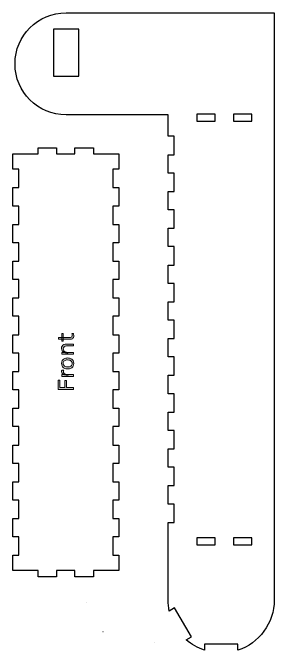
# Model space of a CAD drawing. Header units: centimetres. Extents: x -7.9 to 49.8, y -15.5 to 41.6.
# Drawn here: x 13.42 to 26.23, y 10.29 to 41.5 of the extents above; entities that cross this region are included whole.
import ezdxf

# ---------------------------------------------------------------- set-up
doc = ezdxf.new("R2010")
doc.units = ezdxf.units.CM
doc.header["$MEASUREMENT"] = 0
doc.layers.add('Layer 1', color=7, linetype='Continuous', lineweight=0)

# ---------------------------------------------------------------- blocks, each defined once
blk = doc.blocks.new('Block_0')
at = {"layer": 'Layer 1', "color": 1, "lineweight": 25, "true_color": 0xff0000}
blk.add_lwpolyline([(19.878, 38.361)], dxfattribs=at)
for points, knots in [([(16.028, 41.501), (14.647, 41.501), (13.528, 40.381), (13.528, 39.001), (13.528, 37.62), (14.647, 36.501), (16.028, 36.501), (16.028, 36.501), (21.028, 36.501), (21.028, 36.501), (21.028, 36.501), (21.028, 35.451), (21.028, 35.451), (21.028, 35.451), (21.328, 35.451), (21.328, 35.451), (21.328, 35.451), (21.328, 34.551), (21.328, 34.551), (21.328, 34.551), (21.028, 34.551), (21.028, 34.551), (21.028, 34.551), (21.028, 33.651), (21.028, 33.651), (21.028, 33.651), (21.328, 33.651), (21.328, 33.651), (21.328, 33.651), (21.328, 32.751), (21.328, 32.751), (21.328, 32.751), (21.028, 32.751), (21.028, 32.751), (21.028, 32.751), (21.028, 31.851), (21.028, 31.851), (21.028, 31.851), (21.328, 31.851), (21.328, 31.851), (21.328, 31.851), (21.328, 30.951), (21.328, 30.951), (21.328, 30.951), (21.028, 30.951), (21.028, 30.951), (21.028, 30.951), (21.028, 30.051), (21.028, 30.051), (21.028, 30.051), (21.328, 30.051), (21.328, 30.051), (21.328, 30.051), (21.328, 29.151), (21.328, 29.151), (21.328, 29.151), (21.028, 29.151), (21.028, 29.151), (21.028, 29.151), (21.028, 28.251), (21.028, 28.251), (21.028, 28.251), (21.328, 28.251), (21.328, 28.251), (21.328, 28.251), (21.328, 27.351), (21.328, 27.351), (21.328, 27.351), (21.028, 27.351), (21.028, 27.351), (21.028, 27.351), (21.028, 26.451), (21.028, 26.451), (21.028, 26.451), (21.328, 26.451), (21.328, 26.451), (21.328, 26.451), (21.328, 25.551), (21.328, 25.551), (21.328, 25.551), (21.028, 25.551), (21.028, 25.551), (21.028, 25.551), (21.028, 24.651), (21.028, 24.651), (21.028, 24.651), (21.328, 24.651), (21.328, 24.651), (21.328, 24.651), (21.328, 23.751), (21.328, 23.751), (21.328, 23.751), (21.028, 23.751), (21.028, 23.751), (21.028, 23.751), (21.028, 22.851), (21.028, 22.851), (21.028, 22.851), (21.328, 22.851), (21.328, 22.851), (21.328, 22.851), (21.328, 21.951), (21.328, 21.951), (21.328, 21.951), (21.028, 21.951), (21.028, 21.951), (21.028, 21.951), (21.028, 21.051), (21.028, 21.051), (21.028, 21.051), (21.328, 21.051), (21.328, 21.051), (21.328, 21.051), (21.328, 20.151), (21.328, 20.151), (21.328, 20.151), (21.028, 20.151), (21.028, 20.151), (21.028, 20.151), (21.028, 19.251), (21.028, 19.251), (21.028, 19.251), (21.328, 19.251), (21.328, 19.251), (21.328, 19.251), (21.328, 18.351), (21.328, 18.351), (21.328, 18.351), (21.028, 18.351), (21.028, 18.351), (21.028, 18.351), (21.028, 17.451), (21.028, 17.451), (21.028, 17.451), (21.328, 17.451), (21.328, 17.451), (21.328, 17.451), (21.328, 16.551), (21.328, 16.551), (21.328, 16.551), (21.028, 16.551), (21.028, 16.551), (21.028, 16.551), (21.028, 12.762), (21.028, 12.762), (21.028, 12.573), (21.048, 12.389), (21.086, 12.211), (21.086, 12.211), (21.345, 12.363), (21.345, 12.363), (21.345, 12.363), (22.176, 10.954), (22.176, 10.954), (22.176, 10.954), (21.919, 10.802), (21.919, 10.802), (22.175, 10.578), (22.477, 10.404), (22.808, 10.294), (22.808, 10.294), (22.808, 10.592), (22.808, 10.592), (22.808, 10.592), (24.444, 10.592), (24.444, 10.592), (24.444, 10.592), (24.444, 10.293), (24.444, 10.293), (25.48, 10.635), (26.228, 11.611), (26.228, 12.762), (26.228, 12.762), (26.228, 41.501), (26.228, 41.501), (26.228, 41.501), (16.028, 41.501), (16.028, 41.501)], [0, 0, 0, 0, 1, 1, 1, 2, 2, 2, 3, 3, 3, 4, 4, 4, 5, 5, 5, 6, 6, 6, 7, 7, 7, 8, 8, 8, 9, 9, 9, 10, 10, 10, 11, 11, 11, 12, 12, 12, 13, 13, 13, 14, 14, 14, 15, 15, 15, 16, 16, 16, 17, 17, 17, 18, 18, 18, 19, 19, 19, 20, 20, 20, 21, 21, 21, 22, 22, 22, 23, 23, 23, 24, 24, 24, 25, 25, 25, 26, 26, 26, 27, 27, 27, 28, 28, 28, 29, 29, 29, 30, 30, 30, 31, 31, 31, 32, 32, 32, 33, 33, 33, 34, 34, 34, 35, 35, 35, 36, 36, 36, 37, 37, 37, 38, 38, 38, 39, 39, 39, 40, 40, 40, 41, 41, 41, 42, 42, 42, 43, 43, 43, 44, 44, 44, 45, 45, 45, 46, 46, 46, 47, 47, 47, 48, 48, 48, 49, 49, 49, 50, 50, 50, 51, 51, 51, 52, 52, 52, 53, 53, 53, 54, 54, 54, 55, 55, 55, 56, 56, 56, 57, 57, 57, 58, 58, 58, 59, 59, 59, 59]), ([(16.648, 38.394), (16.648, 38.394), (15.408, 38.394), (15.408, 38.394), (15.408, 38.394), (15.408, 40.694), (15.408, 40.694), (15.408, 40.694), (16.648, 40.694), (16.648, 40.694), (16.648, 40.694), (16.648, 38.394), (16.648, 38.394)], [0, 0, 0, 0, 1, 1, 1, 2, 2, 2, 3, 3, 3, 4, 4, 4, 4]), ([(23.328, 36.201), (23.328, 36.201), (22.428, 36.201), (22.428, 36.201), (22.428, 36.201), (22.428, 36.543), (22.428, 36.543), (22.428, 36.543), (23.328, 36.543), (23.328, 36.543), (23.328, 36.543), (23.328, 36.201), (23.328, 36.201)], [0, 0, 0, 0, 1, 1, 1, 2, 2, 2, 3, 3, 3, 4, 4, 4, 4]), ([(25.128, 36.201), (25.128, 36.201), (24.228, 36.201), (24.228, 36.201), (24.228, 36.201), (24.228, 36.543), (24.228, 36.543), (24.228, 36.543), (25.128, 36.543), (25.128, 36.543), (25.128, 36.543), (25.128, 36.201), (25.128, 36.201)], [0, 0, 0, 0, 1, 1, 1, 2, 2, 2, 3, 3, 3, 4, 4, 4, 4]), ([(23.328, 15.459), (23.328, 15.459), (22.428, 15.459), (22.428, 15.459), (22.428, 15.459), (22.428, 15.801), (22.428, 15.801), (22.428, 15.801), (23.328, 15.801), (23.328, 15.801), (23.328, 15.801), (23.328, 15.459), (23.328, 15.459)], [0, 0, 0, 0, 1, 1, 1, 2, 2, 2, 3, 3, 3, 4, 4, 4, 4]), ([(25.128, 15.459), (25.128, 15.459), (24.228, 15.459), (24.228, 15.459), (24.228, 15.459), (24.228, 15.801), (24.228, 15.801), (24.228, 15.801), (25.128, 15.801), (25.128, 15.801), (25.128, 15.801), (25.128, 15.459), (25.128, 15.459)], [0, 0, 0, 0, 1, 1, 1, 2, 2, 2, 3, 3, 3, 4, 4, 4, 4])]:
    blk.add_open_spline(points, degree=3, knots=knots, dxfattribs=at)
blk = doc.blocks.new('Block_8')
at = {"layer": 'Layer 1', "true_color": 0x000000, "transparency": 33554687}
h = blk.add_hatch(color=18, dxfattribs=at)
h.dxf.hatch_style = 2
edge = h.paths.add_edge_path()
edge.add_spline(control_points=[(15.885, 25.792), (15.885, 25.792), (15.885, 25.426), (15.885, 25.426), (15.885, 25.426), (15.821, 25.426), (15.821, 25.426), (15.821, 25.426), (15.821, 25.792), (15.821, 25.792), (15.821, 25.792), (15.885, 25.792), (15.885, 25.792)], knot_values=[0, 0, 0, 0, 1, 1, 1, 2, 2, 2, 3, 3, 3, 4, 4, 4, 4], degree=3, periodic=0)
edge = h.paths.add_edge_path()
edge.add_spline(control_points=[(16.409, 25.683), (16.409, 25.683), (16.409, 25.683), (16.409, 25.683), (16.409, 25.652), (16.403, 25.624), (16.391, 25.599), (16.379, 25.574), (16.361, 25.554), (16.337, 25.54), (16.313, 25.526), (16.283, 25.518), (16.247, 25.518), (16.247, 25.518), (16.247, 25.518), (16.247, 25.518), (16.247, 25.518), (15.661, 25.518), (15.661, 25.518), (15.661, 25.518), (15.661, 25.611), (15.661, 25.611), (15.661, 25.611), (16.244, 25.611), (16.244, 25.611), (16.303, 25.611), (16.333, 25.638), (16.333, 25.694), (16.333, 25.694), (16.333, 25.694), (16.333, 25.694), (16.333, 25.71), (16.331, 25.726), (16.328, 25.741), (16.324, 25.757), (16.319, 25.774), (16.311, 25.793), (16.311, 25.793), (16.311, 25.793), (16.311, 25.793), (16.311, 25.793), (16.379, 25.806), (16.379, 25.806), (16.387, 25.786), (16.395, 25.766), (16.4, 25.746), (16.406, 25.725), (16.409, 25.704), (16.409, 25.683)], knot_values=[0, 0, 0, 0, 1, 1, 1, 2, 2, 2, 3, 3, 3, 4, 4, 4, 5, 5, 5, 6, 6, 6, 7, 7, 7, 8, 8, 8, 9, 9, 9, 10, 10, 10, 11, 11, 11, 12, 12, 12, 13, 13, 13, 14, 14, 14, 15, 15, 15, 16, 16, 16, 16], degree=3, periodic=0)
edge = h.paths.add_edge_path()
edge.add_spline(control_points=[(16.394, 24.876), (16.394, 24.876), (16.394, 24.782), (16.394, 24.782), (16.394, 24.782), (15.821, 24.782), (15.821, 24.782), (15.821, 24.782), (15.821, 24.863), (15.821, 24.863), (15.821, 24.863), (15.953, 24.876), (15.953, 24.876), (15.953, 24.876), (16.394, 24.876), (16.394, 24.876)], knot_values=[0, 0, 0, 0, 1, 1, 1, 2, 2, 2, 3, 3, 3, 4, 4, 4, 5, 5, 5, 5], degree=3, periodic=0)
edge = h.paths.add_edge_path()
edge.add_spline(control_points=[(16.394, 25.283), (16.394, 25.283), (16.394, 25.19), (16.394, 25.19), (16.394, 25.19), (16.057, 25.19), (16.057, 25.19), (16.002, 25.19), (15.96, 25.177), (15.932, 25.151), (15.903, 25.125), (15.889, 25.089), (15.889, 25.044), (15.889, 25.044), (15.889, 25.044), (15.889, 25.044), (15.889, 25.009), (15.898, 24.98), (15.917, 24.954), (15.936, 24.929), (15.963, 24.91), (15.998, 24.896), (16.033, 24.883), (16.075, 24.876), (16.123, 24.876), (16.123, 24.876), (16.123, 24.876), (16.123, 24.876), (16.123, 24.876), (16.123, 24.84), (16.123, 24.84), (16.056, 24.84), (15.999, 24.849), (15.952, 24.866), (15.905, 24.884), (15.869, 24.91), (15.844, 24.943), (15.819, 24.977), (15.806, 25.018), (15.806, 25.067), (15.806, 25.067), (15.806, 25.067), (15.806, 25.067), (15.806, 25.112), (15.816, 25.151), (15.836, 25.183), (15.857, 25.215), (15.886, 25.24), (15.923, 25.257), (15.961, 25.274), (16.005, 25.283), (16.057, 25.283), (16.057, 25.283), (16.057, 25.283), (16.057, 25.283), (16.057, 25.283), (16.394, 25.283), (16.394, 25.283)], knot_values=[0, 0, 0, 0, 1, 1, 1, 2, 2, 2, 3, 3, 3, 4, 4, 4, 5, 5, 5, 6, 6, 6, 7, 7, 7, 8, 8, 8, 9, 9, 9, 10, 10, 10, 11, 11, 11, 12, 12, 12, 13, 13, 13, 14, 14, 14, 15, 15, 15, 16, 16, 16, 17, 17, 17, 18, 18, 18, 19, 19, 19, 19], degree=3, periodic=0)
edge = h.paths.add_edge_path()
edge.add_spline(control_points=[(16.327, 24.332), (16.327, 24.332), (16.327, 24.332), (16.327, 24.332), (16.327, 24.369), (16.318, 24.4), (16.3, 24.426), (16.282, 24.452), (16.257, 24.472), (16.224, 24.486), (16.192, 24.499), (16.153, 24.506), (16.107, 24.506), (16.107, 24.506), (16.107, 24.506), (16.107, 24.506), (16.039, 24.506), (15.985, 24.491), (15.946, 24.463), (15.906, 24.435), (15.887, 24.392), (15.887, 24.336), (15.887, 24.336), (15.887, 24.336), (15.887, 24.336), (15.887, 24.299), (15.895, 24.267), (15.913, 24.241), (15.931, 24.216), (15.956, 24.196), (15.989, 24.183), (16.022, 24.169), (16.062, 24.162), (16.107, 24.162), (16.107, 24.162), (16.107, 24.162), (16.107, 24.162), (16.175, 24.162), (16.228, 24.177), (16.268, 24.205), (16.307, 24.234), (16.327, 24.276), (16.327, 24.332)], knot_values=[0, 0, 0, 0, 1, 1, 1, 2, 2, 2, 3, 3, 3, 4, 4, 4, 5, 5, 5, 6, 6, 6, 7, 7, 7, 8, 8, 8, 9, 9, 9, 10, 10, 10, 11, 11, 11, 12, 12, 12, 13, 13, 13, 14, 14, 14, 14], degree=3, periodic=0)
edge = h.paths.add_edge_path()
edge.add_spline(control_points=[(16.409, 24.334), (16.409, 24.334), (16.409, 24.334), (16.409, 24.334), (16.409, 24.282), (16.397, 24.237), (16.374, 24.196), (16.352, 24.156), (16.318, 24.124), (16.273, 24.101), (16.228, 24.078), (16.173, 24.066), (16.107, 24.066), (16.107, 24.066), (16.107, 24.066), (16.107, 24.066), (16.041, 24.066), (15.986, 24.078), (15.941, 24.101), (15.897, 24.124), (15.863, 24.156), (15.84, 24.196), (15.818, 24.237), (15.806, 24.282), (15.806, 24.334), (15.806, 24.334), (15.806, 24.334), (15.806, 24.334), (15.806, 24.385), (15.818, 24.431), (15.84, 24.471), (15.863, 24.511), (15.897, 24.543), (15.941, 24.566), (15.986, 24.589), (16.041, 24.6), (16.107, 24.6), (16.107, 24.6), (16.107, 24.6), (16.107, 24.6), (16.173, 24.6), (16.228, 24.589), (16.273, 24.566), (16.318, 24.543), (16.352, 24.511), (16.374, 24.471), (16.397, 24.431), (16.409, 24.385), (16.409, 24.334)], knot_values=[0, 0, 0, 0, 1, 1, 1, 2, 2, 2, 3, 3, 3, 4, 4, 4, 5, 5, 5, 6, 6, 6, 7, 7, 7, 8, 8, 8, 9, 9, 9, 10, 10, 10, 11, 11, 11, 12, 12, 12, 13, 13, 13, 14, 14, 14, 15, 15, 15, 16, 16, 16, 16], degree=3, periodic=0)
edge = h.paths.add_edge_path()
edge.add_spline(control_points=[(16.135, 23.786), (16.135, 23.786), (16.135, 23.757), (16.135, 23.757), (16.062, 23.757), (16.002, 23.764), (15.953, 23.778), (15.905, 23.792), (15.869, 23.813), (15.845, 23.84), (15.822, 23.867), (15.81, 23.9), (15.81, 23.939), (15.81, 23.939), (15.81, 23.939), (15.81, 23.939), (15.81, 23.951), (15.811, 23.963), (15.812, 23.974), (15.814, 23.984), (15.817, 23.995), (15.821, 24.006), (15.821, 24.006), (15.821, 24.006), (15.821, 24.006), (15.821, 24.006), (15.913, 24), (15.913, 24), (15.909, 23.989), (15.906, 23.976), (15.904, 23.963), (15.901, 23.95), (15.9, 23.938), (15.9, 23.928), (15.9, 23.928), (15.9, 23.928), (15.9, 23.928), (15.9, 23.894), (15.909, 23.866), (15.929, 23.846), (15.948, 23.825), (15.976, 23.81), (16.011, 23.8), (16.046, 23.791), (16.087, 23.786), (16.135, 23.786), (16.135, 23.786), (16.135, 23.786), (16.135, 23.786)], knot_values=[0, 0, 0, 0, 1, 1, 1, 2, 2, 2, 3, 3, 3, 4, 4, 4, 5, 5, 5, 6, 6, 6, 7, 7, 7, 8, 8, 8, 9, 9, 9, 10, 10, 10, 11, 11, 11, 12, 12, 12, 13, 13, 13, 14, 14, 14, 15, 15, 15, 16, 16, 16, 16], degree=3, periodic=0)
edge = h.paths.add_edge_path()
edge.add_spline(control_points=[(16.394, 23.786), (16.394, 23.786), (16.394, 23.693), (16.394, 23.693), (16.394, 23.693), (15.819, 23.693), (15.819, 23.693), (15.819, 23.693), (15.819, 23.786), (15.819, 23.786), (15.819, 23.786), (16.394, 23.786), (16.394, 23.786)], knot_values=[0, 0, 0, 0, 1, 1, 1, 2, 2, 2, 3, 3, 3, 4, 4, 4, 4], degree=3, periodic=0)
edge = h.paths.add_edge_path()
edge.add_spline(control_points=[(16.394, 23.157), (16.394, 23.157), (16.394, 23.064), (16.394, 23.064), (16.394, 23.064), (15.641, 23.064), (15.641, 23.064), (15.641, 23.064), (15.641, 23.522), (15.641, 23.522), (15.641, 23.522), (15.721, 23.522), (15.721, 23.522), (15.721, 23.522), (15.721, 23.157), (15.721, 23.157), (15.721, 23.157), (15.972, 23.157), (15.972, 23.157), (15.972, 23.157), (15.972, 23.497), (15.972, 23.497), (15.972, 23.497), (16.052, 23.497), (16.052, 23.497), (16.052, 23.497), (16.052, 23.157), (16.052, 23.157), (16.052, 23.157), (16.394, 23.157), (16.394, 23.157)], knot_values=[0, 0, 0, 0, 1, 1, 1, 2, 2, 2, 3, 3, 3, 4, 4, 4, 5, 5, 5, 6, 6, 6, 7, 7, 7, 8, 8, 8, 9, 9, 9, 10, 10, 10, 10], degree=3, periodic=0)
at = {"layer": 'Layer 1', "color": 1, "lineweight": 25, "true_color": 0xff0000}
blk.add_open_spline([(13.417, 34.59), (13.417, 34.59), (13.417, 33.84), (13.417, 33.84), (13.417, 33.84), (13.717, 33.84), (13.717, 33.84), (13.717, 33.84), (13.717, 32.94), (13.717, 32.94), (13.717, 32.94), (13.417, 32.94), (13.417, 32.94), (13.417, 32.94), (13.417, 32.04), (13.417, 32.04), (13.417, 32.04), (13.717, 32.04), (13.717, 32.04), (13.717, 32.04), (13.717, 31.14), (13.717, 31.14), (13.717, 31.14), (13.417, 31.14), (13.417, 31.14), (13.417, 31.14), (13.417, 30.24), (13.417, 30.24), (13.417, 30.24), (13.717, 30.24), (13.717, 30.24), (13.717, 30.24), (13.717, 29.34), (13.717, 29.34), (13.717, 29.34), (13.417, 29.34), (13.417, 29.34), (13.417, 29.34), (13.417, 28.44), (13.417, 28.44), (13.417, 28.44), (13.717, 28.44), (13.717, 28.44), (13.717, 28.44), (13.717, 27.54), (13.717, 27.54), (13.717, 27.54), (13.417, 27.54), (13.417, 27.54), (13.417, 27.54), (13.417, 26.64), (13.417, 26.64), (13.417, 26.64), (13.717, 26.64), (13.717, 26.64), (13.717, 26.64), (13.717, 25.74), (13.717, 25.74), (13.717, 25.74), (13.417, 25.74), (13.417, 25.74), (13.417, 25.74), (13.417, 24.84), (13.417, 24.84), (13.417, 24.84), (13.717, 24.84), (13.717, 24.84), (13.717, 24.84), (13.717, 23.94), (13.717, 23.94), (13.717, 23.94), (13.417, 23.94), (13.417, 23.94), (13.417, 23.94), (13.417, 23.04), (13.417, 23.04), (13.417, 23.04), (13.717, 23.04), (13.717, 23.04), (13.717, 23.04), (13.717, 22.14), (13.717, 22.14), (13.717, 22.14), (13.417, 22.14), (13.417, 22.14), (13.417, 22.14), (13.417, 21.24), (13.417, 21.24), (13.417, 21.24), (13.717, 21.24), (13.717, 21.24), (13.717, 21.24), (13.717, 20.34), (13.717, 20.34), (13.717, 20.34), (13.417, 20.34), (13.417, 20.34), (13.417, 20.34), (13.417, 19.44), (13.417, 19.44), (13.417, 19.44), (13.717, 19.44), (13.717, 19.44), (13.717, 19.44), (13.717, 18.54), (13.717, 18.54), (13.717, 18.54), (13.417, 18.54), (13.417, 18.54), (13.417, 18.54), (13.417, 17.64), (13.417, 17.64), (13.417, 17.64), (13.717, 17.64), (13.717, 17.64), (13.717, 17.64), (13.717, 16.74), (13.717, 16.74), (13.717, 16.74), (13.417, 16.74), (13.417, 16.74), (13.417, 16.74), (13.417, 15.84), (13.417, 15.84), (13.417, 15.84), (13.717, 15.84), (13.717, 15.84), (13.717, 15.84), (13.717, 14.94), (13.717, 14.94), (13.717, 14.94), (13.417, 14.94), (13.417, 14.94), (13.417, 14.94), (13.417, 14.19), (13.417, 14.19), (13.417, 14.19), (13.717, 14.19), (13.717, 14.19), (13.717, 14.19), (14.667, 14.19), (14.667, 14.19), (14.667, 14.19), (14.667, 13.89), (14.667, 13.89), (14.667, 13.89), (15.567, 13.89), (15.567, 13.89), (15.567, 13.89), (15.567, 14.19), (15.567, 14.19), (15.567, 14.19), (16.467, 14.19), (16.467, 14.19), (16.467, 14.19), (16.467, 13.89), (16.467, 13.89), (16.467, 13.89), (17.367, 13.89), (17.367, 13.89), (17.367, 13.89), (17.367, 14.19), (17.367, 14.19), (17.367, 14.19), (18.317, 14.19), (18.317, 14.19), (18.317, 14.19), (18.617, 14.19), (18.617, 14.19), (18.617, 14.19), (18.617, 14.94), (18.617, 14.94), (18.617, 14.94), (18.317, 14.94), (18.317, 14.94), (18.317, 14.94), (18.317, 15.84), (18.317, 15.84), (18.317, 15.84), (18.617, 15.84), (18.617, 15.84), (18.617, 15.84), (18.617, 16.74), (18.617, 16.74), (18.617, 16.74), (18.317, 16.74), (18.317, 16.74), (18.317, 16.74), (18.317, 17.64), (18.317, 17.64), (18.317, 17.64), (18.617, 17.64), (18.617, 17.64), (18.617, 17.64), (18.617, 18.54), (18.617, 18.54), (18.617, 18.54), (18.317, 18.54), (18.317, 18.54), (18.317, 18.54), (18.317, 19.44), (18.317, 19.44), (18.317, 19.44), (18.617, 19.44), (18.617, 19.44), (18.617, 19.44), (18.617, 20.34), (18.617, 20.34), (18.617, 20.34), (18.317, 20.34), (18.317, 20.34), (18.317, 20.34), (18.317, 21.24), (18.317, 21.24), (18.317, 21.24), (18.617, 21.24), (18.617, 21.24), (18.617, 21.24), (18.617, 22.14), (18.617, 22.14), (18.617, 22.14), (18.317, 22.14), (18.317, 22.14), (18.317, 22.14), (18.317, 23.04), (18.317, 23.04), (18.317, 23.04), (18.617, 23.04), (18.617, 23.04), (18.617, 23.04), (18.617, 23.94), (18.617, 23.94), (18.617, 23.94), (18.317, 23.94), (18.317, 23.94), (18.317, 23.94), (18.317, 24.84), (18.317, 24.84), (18.317, 24.84), (18.617, 24.84), (18.617, 24.84), (18.617, 24.84), (18.617, 25.74), (18.617, 25.74), (18.617, 25.74), (18.317, 25.74), (18.317, 25.74), (18.317, 25.74), (18.317, 26.64), (18.317, 26.64), (18.317, 26.64), (18.617, 26.64), (18.617, 26.64), (18.617, 26.64), (18.617, 27.54), (18.617, 27.54), (18.617, 27.54), (18.317, 27.54), (18.317, 27.54), (18.317, 27.54), (18.317, 28.44), (18.317, 28.44), (18.317, 28.44), (18.617, 28.44), (18.617, 28.44), (18.617, 28.44), (18.617, 29.34), (18.617, 29.34), (18.617, 29.34), (18.317, 29.34), (18.317, 29.34), (18.317, 29.34), (18.317, 30.24), (18.317, 30.24), (18.317, 30.24), (18.617, 30.24), (18.617, 30.24), (18.617, 30.24), (18.617, 31.14), (18.617, 31.14), (18.617, 31.14), (18.317, 31.14), (18.317, 31.14), (18.317, 31.14), (18.317, 32.04), (18.317, 32.04), (18.317, 32.04), (18.617, 32.04), (18.617, 32.04), (18.617, 32.04), (18.617, 32.94), (18.617, 32.94), (18.617, 32.94), (18.317, 32.94), (18.317, 32.94), (18.317, 32.94), (18.317, 33.84), (18.317, 33.84), (18.317, 33.84), (18.617, 33.84), (18.617, 33.84), (18.617, 33.84), (18.617, 34.59), (18.617, 34.59), (18.617, 34.59), (18.317, 34.59), (18.317, 34.59), (18.317, 34.59), (17.367, 34.59), (17.367, 34.59), (17.367, 34.59), (17.367, 34.89), (17.367, 34.89), (17.367, 34.89), (16.467, 34.89), (16.467, 34.89), (16.467, 34.89), (16.467, 34.59), (16.467, 34.59), (16.467, 34.59), (15.567, 34.59), (15.567, 34.59), (15.567, 34.59), (15.567, 34.89), (15.567, 34.89), (15.567, 34.89), (14.667, 34.89), (14.667, 34.89), (14.667, 34.89), (14.667, 34.59), (14.667, 34.59), (14.667, 34.59), (13.717, 34.59), (13.717, 34.59), (13.717, 34.59), (13.417, 34.59), (13.417, 34.59)], degree=3, knots=[0, 0, 0, 0, 1, 1, 1, 2, 2, 2, 3, 3, 3, 4, 4, 4, 5, 5, 5, 6, 6, 6, 7, 7, 7, 8, 8, 8, 9, 9, 9, 10, 10, 10, 11, 11, 11, 12, 12, 12, 13, 13, 13, 14, 14, 14, 15, 15, 15, 16, 16, 16, 17, 17, 17, 18, 18, 18, 19, 19, 19, 20, 20, 20, 21, 21, 21, 22, 22, 22, 23, 23, 23, 24, 24, 24, 25, 25, 25, 26, 26, 26, 27, 27, 27, 28, 28, 28, 29, 29, 29, 30, 30, 30, 31, 31, 31, 32, 32, 32, 33, 33, 33, 34, 34, 34, 35, 35, 35, 36, 36, 36, 37, 37, 37, 38, 38, 38, 39, 39, 39, 40, 40, 40, 41, 41, 41, 42, 42, 42, 43, 43, 43, 44, 44, 44, 45, 45, 45, 46, 46, 46, 47, 47, 47, 48, 48, 48, 49, 49, 49, 50, 50, 50, 51, 51, 51, 52, 52, 52, 53, 53, 53, 54, 54, 54, 55, 55, 55, 56, 56, 56, 57, 57, 57, 58, 58, 58, 59, 59, 59, 60, 60, 60, 61, 61, 61, 62, 62, 62, 63, 63, 63, 64, 64, 64, 65, 65, 65, 66, 66, 66, 67, 67, 67, 68, 68, 68, 69, 69, 69, 70, 70, 70, 71, 71, 71, 72, 72, 72, 73, 73, 73, 74, 74, 74, 75, 75, 75, 76, 76, 76, 77, 77, 77, 78, 78, 78, 79, 79, 79, 80, 80, 80, 81, 81, 81, 82, 82, 82, 83, 83, 83, 84, 84, 84, 85, 85, 85, 86, 86, 86, 87, 87, 87, 88, 88, 88, 89, 89, 89, 90, 90, 90, 91, 91, 91, 92, 92, 92, 93, 93, 93, 94, 94, 94, 95, 95, 95, 96, 96, 96, 97, 97, 97, 98, 98, 98, 99, 99, 99, 100, 100, 100, 101, 101, 101, 102, 102, 102, 103, 103, 103, 104, 104, 104, 105, 105, 105, 106, 106, 106, 107, 107, 107, 108, 108, 108, 109, 109, 109, 110, 110, 110, 111, 111, 111, 112, 112, 112, 112], dxfattribs=at)
at = {"layer": 'Layer 1'}
for points, knots in [([(16.409, 25.683), (16.409, 25.683), (16.409, 25.683), (16.409, 25.683), (16.409, 25.652), (16.403, 25.624), (16.391, 25.599), (16.379, 25.574), (16.361, 25.554), (16.337, 25.54), (16.313, 25.526), (16.283, 25.518), (16.247, 25.518), (16.247, 25.518), (16.247, 25.518), (16.247, 25.518), (16.247, 25.518), (15.661, 25.518), (15.661, 25.518), (15.661, 25.518), (15.661, 25.611), (15.661, 25.611), (15.661, 25.611), (16.244, 25.611), (16.244, 25.611), (16.303, 25.611), (16.333, 25.638), (16.333, 25.694), (16.333, 25.694), (16.333, 25.694), (16.333, 25.694), (16.333, 25.71), (16.331, 25.726), (16.328, 25.741), (16.324, 25.757), (16.319, 25.774), (16.311, 25.793), (16.311, 25.793), (16.311, 25.793), (16.311, 25.793), (16.311, 25.793), (16.379, 25.806), (16.379, 25.806), (16.387, 25.786), (16.395, 25.766), (16.4, 25.746), (16.406, 25.725), (16.409, 25.704), (16.409, 25.683)], [0, 0, 0, 0, 1, 1, 1, 2, 2, 2, 3, 3, 3, 4, 4, 4, 5, 5, 5, 6, 6, 6, 7, 7, 7, 8, 8, 8, 9, 9, 9, 10, 10, 10, 11, 11, 11, 12, 12, 12, 13, 13, 13, 14, 14, 14, 15, 15, 15, 16, 16, 16, 16]), ([(15.885, 25.792), (15.885, 25.792), (15.885, 25.426), (15.885, 25.426), (15.885, 25.426), (15.821, 25.426), (15.821, 25.426), (15.821, 25.426), (15.821, 25.792), (15.821, 25.792), (15.821, 25.792), (15.885, 25.792), (15.885, 25.792)], [0, 0, 0, 0, 1, 1, 1, 2, 2, 2, 3, 3, 3, 4, 4, 4, 4]), ([(16.394, 25.283), (16.394, 25.283), (16.394, 25.19), (16.394, 25.19), (16.394, 25.19), (16.057, 25.19), (16.057, 25.19), (16.002, 25.19), (15.96, 25.177), (15.932, 25.151), (15.903, 25.125), (15.889, 25.089), (15.889, 25.044), (15.889, 25.044), (15.889, 25.044), (15.889, 25.044), (15.889, 25.009), (15.898, 24.98), (15.917, 24.954), (15.936, 24.929), (15.963, 24.91), (15.998, 24.896), (16.033, 24.883), (16.075, 24.876), (16.123, 24.876), (16.123, 24.876), (16.123, 24.876), (16.123, 24.876), (16.123, 24.876), (16.123, 24.84), (16.123, 24.84), (16.056, 24.84), (15.999, 24.849), (15.952, 24.866), (15.905, 24.884), (15.869, 24.91), (15.844, 24.943), (15.819, 24.977), (15.806, 25.018), (15.806, 25.067), (15.806, 25.067), (15.806, 25.067), (15.806, 25.067), (15.806, 25.112), (15.816, 25.151), (15.836, 25.183), (15.857, 25.215), (15.886, 25.24), (15.923, 25.257), (15.961, 25.274), (16.005, 25.283), (16.057, 25.283), (16.057, 25.283), (16.057, 25.283), (16.057, 25.283), (16.057, 25.283), (16.394, 25.283), (16.394, 25.283)], [0, 0, 0, 0, 1, 1, 1, 2, 2, 2, 3, 3, 3, 4, 4, 4, 5, 5, 5, 6, 6, 6, 7, 7, 7, 8, 8, 8, 9, 9, 9, 10, 10, 10, 11, 11, 11, 12, 12, 12, 13, 13, 13, 14, 14, 14, 15, 15, 15, 16, 16, 16, 17, 17, 17, 18, 18, 18, 19, 19, 19, 19]), ([(16.394, 24.876), (16.394, 24.876), (16.394, 24.782), (16.394, 24.782), (16.394, 24.782), (15.821, 24.782), (15.821, 24.782), (15.821, 24.782), (15.821, 24.863), (15.821, 24.863), (15.821, 24.863), (15.953, 24.876), (15.953, 24.876), (15.953, 24.876), (16.394, 24.876), (16.394, 24.876)], [0, 0, 0, 0, 1, 1, 1, 2, 2, 2, 3, 3, 3, 4, 4, 4, 5, 5, 5, 5]), ([(16.409, 24.334), (16.409, 24.334), (16.409, 24.334), (16.409, 24.334), (16.409, 24.282), (16.397, 24.237), (16.374, 24.196), (16.352, 24.156), (16.318, 24.124), (16.273, 24.101), (16.228, 24.078), (16.173, 24.066), (16.107, 24.066), (16.107, 24.066), (16.107, 24.066), (16.107, 24.066), (16.041, 24.066), (15.986, 24.078), (15.941, 24.101), (15.897, 24.124), (15.863, 24.156), (15.84, 24.196), (15.818, 24.237), (15.806, 24.282), (15.806, 24.334), (15.806, 24.334), (15.806, 24.334), (15.806, 24.334), (15.806, 24.385), (15.818, 24.431), (15.84, 24.471), (15.863, 24.511), (15.897, 24.543), (15.941, 24.566), (15.986, 24.589), (16.041, 24.6), (16.107, 24.6), (16.107, 24.6), (16.107, 24.6), (16.107, 24.6), (16.173, 24.6), (16.228, 24.589), (16.273, 24.566), (16.318, 24.543), (16.352, 24.511), (16.374, 24.471), (16.397, 24.431), (16.409, 24.385), (16.409, 24.334)], [0, 0, 0, 0, 1, 1, 1, 2, 2, 2, 3, 3, 3, 4, 4, 4, 5, 5, 5, 6, 6, 6, 7, 7, 7, 8, 8, 8, 9, 9, 9, 10, 10, 10, 11, 11, 11, 12, 12, 12, 13, 13, 13, 14, 14, 14, 15, 15, 15, 16, 16, 16, 16]), ([(16.327, 24.332), (16.327, 24.332), (16.327, 24.332), (16.327, 24.332), (16.327, 24.369), (16.318, 24.4), (16.3, 24.426), (16.282, 24.452), (16.257, 24.472), (16.224, 24.486), (16.192, 24.499), (16.153, 24.506), (16.107, 24.506), (16.107, 24.506), (16.107, 24.506), (16.107, 24.506), (16.039, 24.506), (15.985, 24.491), (15.946, 24.463), (15.906, 24.435), (15.887, 24.392), (15.887, 24.336), (15.887, 24.336), (15.887, 24.336), (15.887, 24.336), (15.887, 24.299), (15.895, 24.267), (15.913, 24.241), (15.931, 24.216), (15.956, 24.196), (15.989, 24.183), (16.022, 24.169), (16.062, 24.162), (16.107, 24.162), (16.107, 24.162), (16.107, 24.162), (16.107, 24.162), (16.175, 24.162), (16.228, 24.177), (16.268, 24.205), (16.307, 24.234), (16.327, 24.276), (16.327, 24.332)], [0, 0, 0, 0, 1, 1, 1, 2, 2, 2, 3, 3, 3, 4, 4, 4, 5, 5, 5, 6, 6, 6, 7, 7, 7, 8, 8, 8, 9, 9, 9, 10, 10, 10, 11, 11, 11, 12, 12, 12, 13, 13, 13, 14, 14, 14, 14]), ([(16.135, 23.786), (16.135, 23.786), (16.135, 23.757), (16.135, 23.757), (16.062, 23.757), (16.002, 23.764), (15.953, 23.778), (15.905, 23.792), (15.869, 23.813), (15.845, 23.84), (15.822, 23.867), (15.81, 23.9), (15.81, 23.939), (15.81, 23.939), (15.81, 23.939), (15.81, 23.939), (15.81, 23.951), (15.811, 23.963), (15.812, 23.974), (15.814, 23.984), (15.817, 23.995), (15.821, 24.006), (15.821, 24.006), (15.821, 24.006), (15.821, 24.006), (15.821, 24.006), (15.913, 24), (15.913, 24), (15.909, 23.989), (15.906, 23.976), (15.904, 23.963), (15.901, 23.95), (15.9, 23.938), (15.9, 23.928), (15.9, 23.928), (15.9, 23.928), (15.9, 23.928), (15.9, 23.894), (15.909, 23.866), (15.929, 23.846), (15.948, 23.825), (15.976, 23.81), (16.011, 23.8), (16.046, 23.791), (16.087, 23.786), (16.135, 23.786), (16.135, 23.786), (16.135, 23.786), (16.135, 23.786)], [0, 0, 0, 0, 1, 1, 1, 2, 2, 2, 3, 3, 3, 4, 4, 4, 5, 5, 5, 6, 6, 6, 7, 7, 7, 8, 8, 8, 9, 9, 9, 10, 10, 10, 11, 11, 11, 12, 12, 12, 13, 13, 13, 14, 14, 14, 15, 15, 15, 16, 16, 16, 16]), ([(16.394, 23.786), (16.394, 23.786), (16.394, 23.693), (16.394, 23.693), (16.394, 23.693), (15.819, 23.693), (15.819, 23.693), (15.819, 23.693), (15.819, 23.786), (15.819, 23.786), (15.819, 23.786), (16.394, 23.786), (16.394, 23.786)], [0, 0, 0, 0, 1, 1, 1, 2, 2, 2, 3, 3, 3, 4, 4, 4, 4]), ([(16.394, 23.157), (16.394, 23.157), (16.394, 23.064), (16.394, 23.064), (16.394, 23.064), (15.641, 23.064), (15.641, 23.064), (15.641, 23.064), (15.641, 23.522), (15.641, 23.522), (15.641, 23.522), (15.721, 23.522), (15.721, 23.522), (15.721, 23.522), (15.721, 23.157), (15.721, 23.157), (15.721, 23.157), (15.972, 23.157), (15.972, 23.157), (15.972, 23.157), (15.972, 23.497), (15.972, 23.497), (15.972, 23.497), (16.052, 23.497), (16.052, 23.497), (16.052, 23.497), (16.052, 23.157), (16.052, 23.157), (16.052, 23.157), (16.394, 23.157), (16.394, 23.157)], [0, 0, 0, 0, 1, 1, 1, 2, 2, 2, 3, 3, 3, 4, 4, 4, 5, 5, 5, 6, 6, 6, 7, 7, 7, 8, 8, 8, 9, 9, 9, 10, 10, 10, 10])]:
    blk.add_open_spline(points, degree=3, knots=knots, dxfattribs=at)

msp = doc.modelspace()

# ---------------------------------------------------------------- linework, layer by layer
at = {"layer": 'Layer 1', "color": 1, "lineweight": 25, "true_color": 0xff0000}
for p, q in [((17.007, 12.608), (17.006, 12.608)), ((17.839, 11.199), (17.838, 11.198)), ((20.364, 10.689), (20.364, 10.689))]:
    msp.add_line(p, q, dxfattribs=at)

# ---------------------------------------------------------------- block references
at = {"layer": 'Layer 1'}
for name in ['Block_0', 'Block_8']:
    msp.add_blockref(name, (0, 0), dxfattribs=at)

doc.saveas('drawing.dxf')
